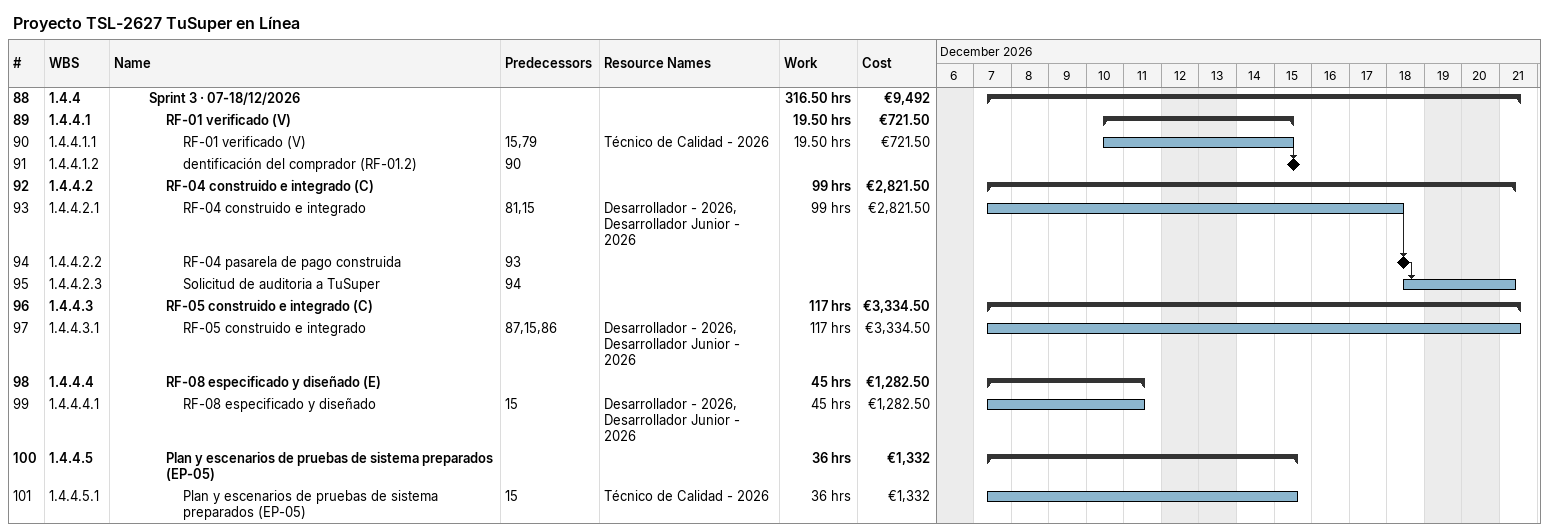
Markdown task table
Proyecto TSL-2627 TuSuper en Línea

| ID | WBS | Task | Start | Finish | Predecessors | Resources | Work (h) | Cost (€) |
|---|---|---|---|---|---|---|---|---|
| 88 | 1.4.4 | **Sprint 3 · 07-18/12/2026** | 2026-12-07 | 2026-12-21 |  |  | 316.50 | 9492 |
| 89 | 1.4.4.1 | **RF-01 verificado (V)** | 2026-12-10 | 2026-12-15 |  |  | 19.50 | 721.50 |
| 90 | 1.4.4.1.1 | RF-01 verificado (V) | 2026-12-10 | 2026-12-15 | 15, 79 | Técnico de Calidad - 2026 | 19.50 | 721.50 |
| 91 | 1.4.4.1.2 | dentificación del comprador (RF-01.2) (milestone) | 2026-12-15 | 2026-12-15 | 90 |  |  |  |
| 92 | 1.4.4.2 | **RF-04 construido e integrado (C)** | 2026-12-07 | 2026-12-21 |  |  | 99 | 2821.50 |
| 93 | 1.4.4.2.1 | RF-04 construido e integrado | 2026-12-07 | 2026-12-18 | 81, 15 | Desarrollador - 2026, Desarrollador Junior - 2026 | 99 | 2821.50 |
| 94 | 1.4.4.2.2 | RF-04 pasarela de pago construida (milestone) | 2026-12-18 | 2026-12-18 | 93 |  |  |  |
| 95 | 1.4.4.2.3 | Solicitud de auditoria a TuSuper | 2026-12-18 | 2026-12-21 | 94 |  |  |  |
| 96 | 1.4.4.3 | **RF-05 construido e integrado (C)** | 2026-12-07 | 2026-12-21 |  |  | 117 | 3334.50 |
| 97 | 1.4.4.3.1 | RF-05 construido e integrado | 2026-12-07 | 2026-12-21 | 87, 15, 86 | Desarrollador - 2026, Desarrollador Junior - 2026 | 117 | 3334.50 |
| 98 | 1.4.4.4 | **RF-08 especificado y diseñado (E)** | 2026-12-07 | 2026-12-11 |  |  | 45 | 1282.50 |
| 99 | 1.4.4.4.1 | RF-08 especificado y diseñado | 2026-12-07 | 2026-12-11 | 15 | Desarrollador - 2026, Desarrollador Junior - 2026 | 45 | 1282.50 |
| 100 | 1.4.4.5 | **Plan y escenarios de pruebas de sistema preparados (EP-05)** | 2026-12-07 | 2026-12-15 |  |  | 36 | 1332 |
| 101 | 1.4.4.5.1 | Plan y escenarios de pruebas de sistema preparados (EP-05) | 2026-12-07 | 2026-12-15 | 15 | Técnico de Calidad - 2026 | 36 | 1332 |
